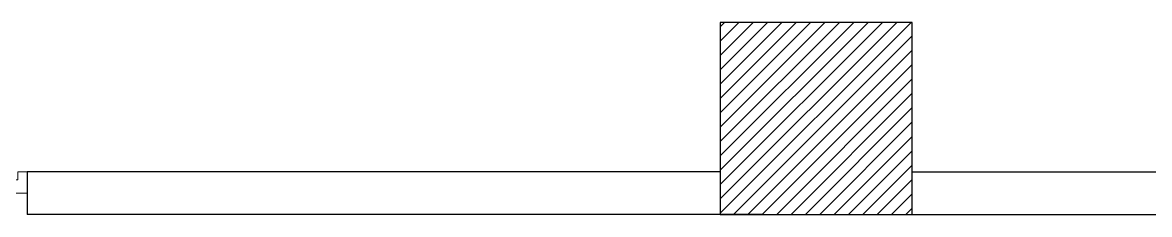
# Model space of a CAD drawing. Extents: x 800 to 995, y 398 to 804.
# Drawn here: x 862.54 to 867.82, y 625.77 to 626.67 of the extents above; entities that cross this region are included whole.
import ezdxf

# ---------------------------------------------------------------- set-up
doc = ezdxf.new("R2010")
doc.units = 0
doc.header["$MEASUREMENT"] = 0
for name, color, linetype, lineweight in [('Column', 6, 'CONTINUOUS', 25), ('DOOR', 30, 'CONTINUOUS', 9), ('hatch', 252, 'CONTINUOUS', 9), ('Wall', 252, 'CONTINUOUS', 30)]:
    doc.layers.add(name, color=color, linetype=linetype, lineweight=lineweight)

msp = doc.modelspace()

# ---------------------------------------------------------------- hatches: boundary and pattern name
at = {"layer": 'hatch'}
h = msp.add_hatch(dxfattribs=at)
h.set_pattern_fill('ANSI31', color=252, scale=0.015, style=0)
h.set_pattern_definition([(45, (1093.24057, 303.544082), (-0.0336759605, 0.0336759605), [])])
h.paths.add_polyline_path([(865.8084, 625.7661), (866.7084, 625.7661), (866.7084, 626.6661), (865.8084, 626.6661)])

# ---------------------------------------------------------------- linework, layer by layer
at = {"layer": 'Column', "color": 252}
msp.add_lwpolyline([(865.8084, 625.7661), (866.7084, 625.7661), (866.7084, 626.6661), (865.8084, 626.6661)], close=True, dxfattribs=at)
at = {"layer": 'DOOR', "color": 5}
msp.add_lwpolyline([(862.5584, 625.8661), (862.5584, 625.9661), (862.5138, 625.9661), (862.5138, 625.9282), (862.5027, 625.9282), (862.5028, 625.8661)], close=True, dxfattribs=at)
at = {"layer": 'Wall', "color": 252, "linetype": 'Continuous'}
for p, q in [((865.8084, 625.9661), (862.5584, 625.9661)), ((862.5584, 625.9661), (862.5584, 625.7655)), ((866.7084, 625.9661), (869.7584, 625.9661)), ((866.0084, 625.7661), (862.5584, 625.7661)), ((866.4084, 625.7661), (869.7584, 625.7661))]:
    msp.add_line(p, q, dxfattribs=at)

doc.saveas('drawing.dxf')
